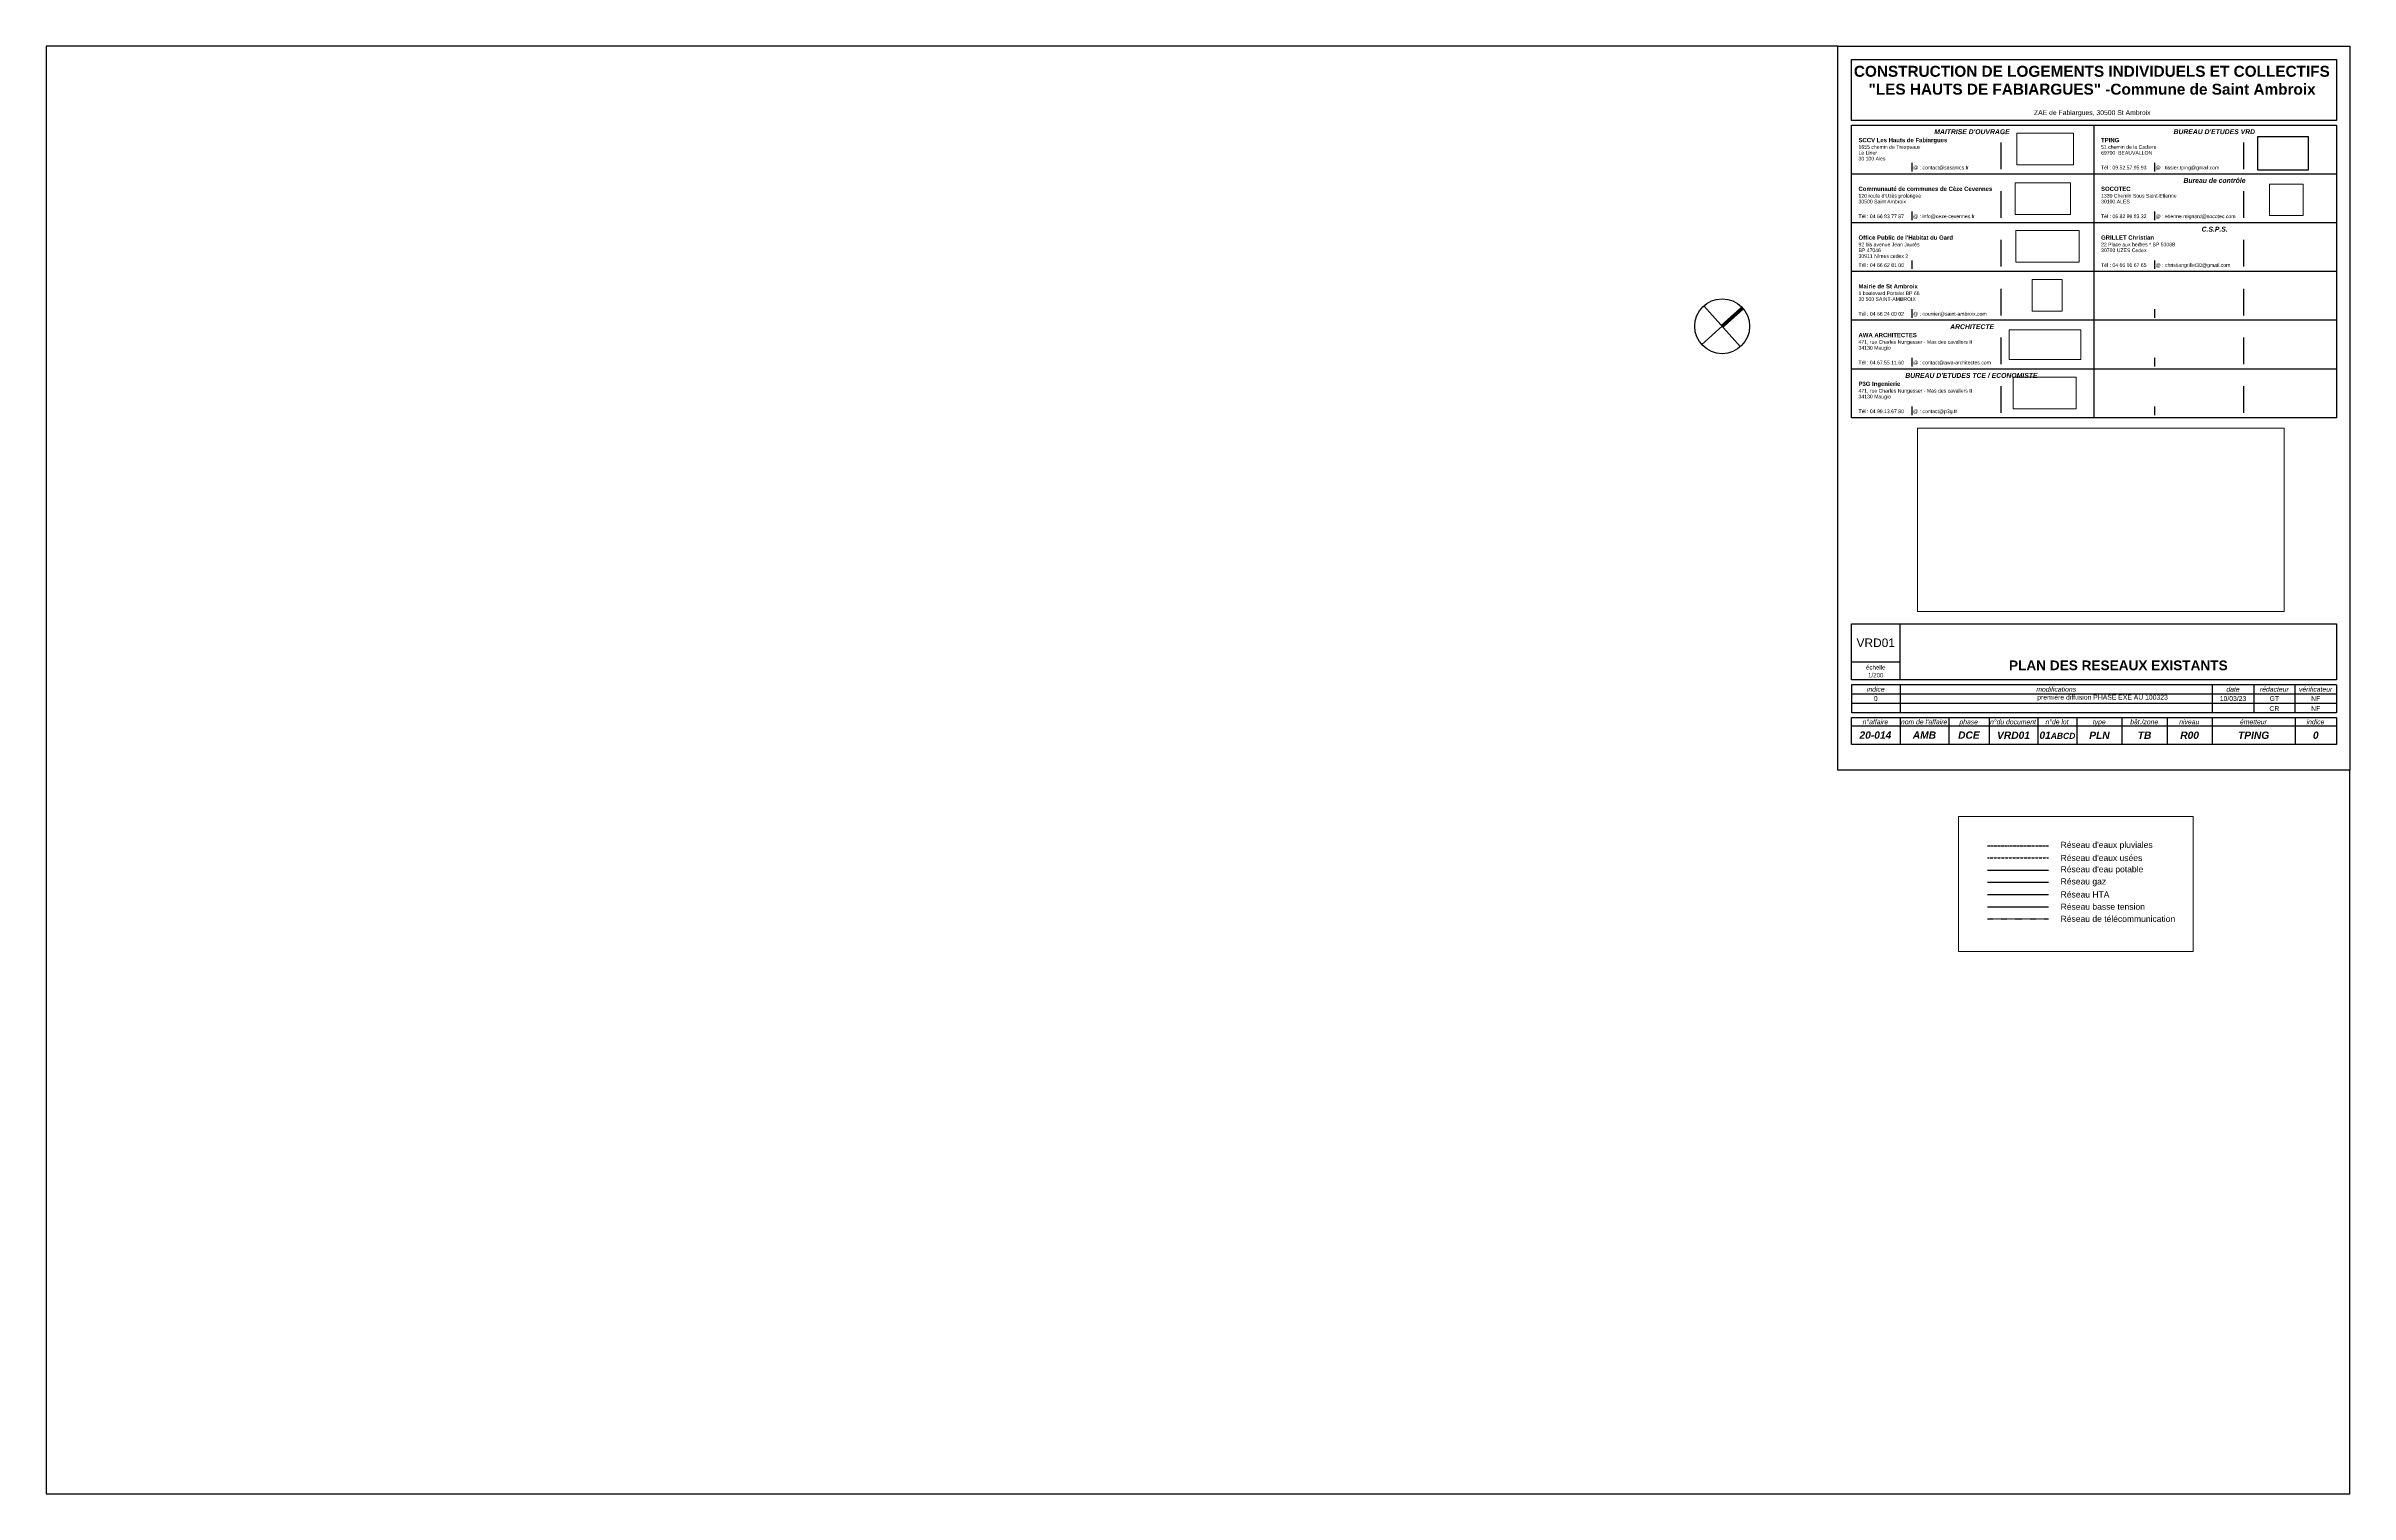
# Paper-space layout 'VRD01-EXI' of a CAD drawing. Header units: metres. Extents: x 210 to 1155, y 0 to 594.
# The model-space entities are those that its viewports show. They can reach past a viewport. Long polylines and large blocks are cut down to what shows.
import ezdxf

# ---------------------------------------------------------------- set-up
doc = ezdxf.new("R2010")
doc.units = ezdxf.units.M
for name, pattern in [('INTERROMPU', [0.75, 0.5, -0.25]), ('INTERROMPUX2', [1.5, 1, -0.5]), ('TIRETPTX2', [2, 1, -0.5, 0, -0.5])]:
    doc.linetypes.add(name, pattern=pattern)
for name, color, linetype in [('00-MEPP', 7, 'Continuous'), ('01-EXI-AEP-TXT', 94, 'Continuous'), ('01-EXI-BT-RES', 1, 'BT3X150'), ('01-EXI-BT-TXT', 1, 'Continuous'), ('01-EXI-EP-TXT', 5, 'Continuous'), ('01-EXI-EU-TXT', 26, 'Continuous'), ('01-EXI-GAZ-RES', 48, 'INTERROMPUX2'), ('01-EXI-GAZ-TXT', 48, 'Continuous'), ('01-EXI-TEL-RES', 202, 'TIRETPTX2'), ('01-EXI-TEL-TXT', 202, 'Continuous'), ('Textes', 7, 'Continuous')]:
    doc.layers.add(name, color=color, linetype=linetype)
doc.layers.add('01-EXI-HTA-RES', color=7, linetype='HTA3X150', true_color=0x9e0000)
doc.layers.add('01-EXI-HTA-TXT', color=7, linetype='Continuous', true_color=0x9e0000)
doc.styles.add('ARIAL', font='arial.ttf')
doc.styles.add('Arial_21', font='arial.ttf', dxfattribs={"height": 0.0018})
doc.styles.add('Arial_22', font='arial.ttf', dxfattribs={"height": 0.0035})
doc.styles.add('Arial_23', font='arial.ttf', dxfattribs={"height": 0.0015})
doc.styles.add('Arial_24', font='arial.ttf', dxfattribs={"height": 0.002})
doc.styles.add('Arial_B_5', font='arialbd.ttf', dxfattribs={"height": 0.0045})
doc.styles.add('Arial_B_6', font='arialbd.ttf', dxfattribs={"height": 0.00175})
doc.styles.add('Arial_B_7', font='arialbd.ttf', dxfattribs={"height": 0.004})
doc.styles.add('Arial_B_I', font='arialbi.ttf', dxfattribs={"height": 0.003})
doc.styles.add('Arial_B_I_1', font='arialbi.ttf', dxfattribs={"height": 0.002})
doc.styles.add('Arial_I_1', font='ariali.ttf', dxfattribs={"height": 0.002})
doc.styles.add('Century Gothic2', font='GOTHICB.TTF', dxfattribs={"height": 1.240921})
doc.styles.add('SIMPLEX', font='simplex.shx')
doc.linetypes.add('BT3X150', pattern='A,1.5,-0.05,[133,ltypeshp.shx,S=0.05,R=0,X=-0.05,Y=0],-0.05,1.5,-0.15,0.4,-0.15,0.4,-0.15', length=4.35)
doc.linetypes.add('HTA3X150', pattern='A,1.5,-0.075,["x",SIMPLEX,S=0.2,R=0,X=-0.05,Y=-0.075],-0.075,1.75,-0.15,0.4,-0.15,0.4,-0.15', length=4.65)
picture_1 = doc.add_image_def('image1.jpg', size_in_pixel=(467, 234))
picture_2 = doc.add_image_def('image2.jpg', size_in_pixel=(2499, 1249))
picture_3 = doc.add_image_def('image3.jpg', size_in_pixel=(2005, 833))
picture_4 = doc.add_image_def('image4.jpg', size_in_pixel=(231, 216))
picture_5 = doc.add_image_def('image5.jpg', size_in_pixel=(225, 129))
picture_6 = doc.add_image_def('image6.jpg', size_in_pixel=(189, 200))
picture_7 = doc.add_image_def('image7.jpg', size_in_pixel=(640, 320))
picture_8 = doc.add_image_def('image8.jpg', size_in_pixel=(620, 347))
picture_9 = doc.add_image_def('image9.png', size_in_pixel=(180, 120))

# ---------------------------------------------------------------- blocks, each defined once
blk = doc.blocks.new('MEP-CART')
for p, q in [((5.5, 266.5), (5.5, 291.5)), ((5.5, 291.5), (204.5, 291.5)), ((204.5, 291.5), (204.5, 266.5)), ((204.5, 266.5), (5.5, 266.5)), ((5.5, 144.5), (5.5, 264.5)), ((5.5, 264.5), (204.5, 264.5)), ((66.79, 257.44), (66.79, 246.5)), ((105, 264.5), (105, 144.5)), ((166.29, 257.44), (166.29, 246.5)), ((204.5, 264.5), (204.5, 144.5)), ((30.36, 249.09), (30.36, 245.57)), ((129.86, 249.09), (129.86, 245.57)), ((204.5, 244.5), (5.5, 244.5)), ((66.79, 237.44), (66.79, 226.5)), ((166.29, 237.44), (166.29, 226.5)), ((30.36, 229.09), (30.36, 225.57)), ((129.86, 229.09), (129.86, 225.57)), ((204.5, 224.5), (5.5, 224.5)), ((66.79, 217.44), (66.79, 206.5)), ((166.29, 217.44), (166.29, 206.5)), ((30.36, 209.09), (30.36, 205.57)), ((129.86, 209.09), (129.86, 205.57)), ((204.5, 204.5), (5.5, 204.5)), ((30.36, 189.09), (30.36, 185.57)), ((66.79, 197.44), (66.79, 186.5)), ((129.86, 189.09), (129.86, 185.57)), ((166.29, 197.44), (166.29, 186.5)), ((204.5, 184.5), (5.5, 184.5)), ((66.79, 177.44), (66.79, 166.5)), ((166.29, 177.44), (166.29, 166.5)), ((204.5, 164.5), (5.5, 164.5)), ((30.36, 169.09), (30.36, 165.57)), ((129.86, 169.09), (129.86, 165.57)), ((66.79, 157.44), (66.79, 146.5)), ((166.29, 157.44), (166.29, 146.5)), ((204.5, 144.5), (5.5, 144.5)), ((30.36, 149.09), (30.36, 145.57)), ((129.86, 149.09), (129.86, 145.57)), ((5.5, 37), (5.5, 60)), ((5.5, 60), (204.5, 60)), ((25.5, 37), (25.5, 60)), ((204.5, 60), (204.5, 37)), ((5.5, 44.35), (25.5, 44.35)), ((204.5, 37), (5.5, 37)), ((204.49, 35), (5.5, 35)), ((5.5, 35), (5.5, 23.5)), ((25.53, 31.17), (5.5, 31.17)), ((25.53, 35), (25.53, 31.17)), ((153.5, 31.17), (25.53, 31.17)), ((25.53, 31.17), (25.53, 27.33)), ((153.5, 35), (153.5, 31.17)), ((170.61, 31.17), (153.5, 31.17)), ((153.5, 31.17), (153.5, 27.33)), ((170.61, 35), (170.61, 31.17)), ((187.38, 31.17), (170.61, 31.17)), ((170.61, 31.17), (170.61, 27.33)), ((187.38, 35), (187.38, 31.17)), ((204.49, 31.17), (187.38, 31.17)), ((187.38, 31.17), (187.38, 27.33)), ((204.49, 35), (204.49, 23.5)), ((204.49, 27.33), (5.5, 27.33)), ((204.49, 23.5), (5.5, 23.5)), ((5.5, 21.5), (204.5, 21.5)), ((5.5, 10.5), (5.5, 21.5)), ((25.5, 21.5), (25.5, 10.5)), ((25.53, 27.33), (25.53, 23.5)), ((45.5, 21.5), (45.5, 10.5)), ((62, 21.5), (62, 10.5)), ((82, 21.5), (82, 10.5)), ((98, 21.5), (98, 10.5)), ((116.5, 21.5), (116.5, 10.5)), ((135, 21.5), (135, 10.5)), ((153.5, 27.33), (153.5, 23.5)), ((153.5, 21.5), (153.5, 10.5)), ((170.61, 27.33), (170.61, 23.5)), ((187.38, 27.33), (187.38, 23.5)), ((187.5, 21.5), (187.5, 10.5)), ((204.5, 21.5), (204.5, 10.5)), ((204.5, 18), (5.5, 18)), ((204.5, 10.5), (5.5, 10.5))]:
    blk.add_line(p, q)
blk.add_lwpolyline([(0, 297), (210, 297), (210, 0), (0, 0)], close=True)
for s, insert, char_height, width, attachment_point, style in [('CONSTRUCTION DE LOGEMENTS INDIVIDUELS ET COLLECTIFS', (6.53, 288.9), 4.5, 238.4219, 1, 'Arial_B_5'), ('"LES HAUTS DE FABIARGUES" -Commune de Saint Ambroix', (12.55, 281.56), 4.5, 223.8312, 1, 'Arial_B_5'), ('ZAE de Fabiargues, 30500 St Ambroix', (80.41, 270.7), 2, 59.3249, 1, 'Arial_24'), ('SCCV Les Hauts de Fabiargues', (8.43, 259.31), 1.75, 44.654, 1, 'Arial_B_6'), ('1655 chemin de Trespeaux', (8.43, 256.34), 1.5, 30.6245, 1, 'Arial_23'), ("MAITRISE D'OUVRAGE", (39.51, 262.87), 2, 37.9198, 1, 'Arial_B_I_1'), ('TPING', (107.93, 259.31), 1.75, 21.8059, 1, 'Arial_B_6'), ('51 chemin de la Cadiere', (107.93, 256.34), 1.5, 26.2152, 1, 'Arial_23'), ("BUREAU D'ETUDES VRD", (137.66, 262.87), 2, 41.2067, 1, 'Arial_B_I_1'), ('30 100 Ales', (8.43, 251.58), 1.5, 13.5485, 1, 'Arial_23'), ('Le Liner', (8.43, 253.96), 1.5, 9.2194, 1, 'Arial_23'), ('@ : contact@sasamcs.fr', (30.78, 247.9), 1.5, 27.8987, 1, 'Arial_23'), ('Tél : 09.52.57.95.93', (107.93, 247.9), 1.5, 22.9283, 1, 'Arial_23'), ('69700  BEAUVALLON', (107.93, 253.96), 1.5, 24.5316, 1, 'Arial_23'), ('@ : tissier.tping@gmail.com', (130.28, 247.9), 1.5, 30.0633, 1, 'Arial_23'), ('Communauté de communes de Cèze Cevennes', (8.43, 239.31), 1.75, 67.3417, 1, 'Arial_B_6'), ("120 route d'Uzès prolongée", (8.43, 236.34), 1.5, 30.865, 1, 'Arial_23'), ('SOCOTEC', (107.93, 239.31), 1.75, 14.8312, 1, 'Arial_B_6'), ('1330 Chemin Sous Saint-Etienne', (107.93, 236.34), 1.5, 37.7595, 1, 'Arial_23'), ('Bureau de contrôle', (141.73, 242.87), 2, 31.346, 1, 'Arial_B_I_1'), ('Tél : 04 66 83 77 87', (8.43, 227.9), 1.5, 22.9283, 1, 'Arial_23'), ('30500 Saint Ambroix', (8.43, 233.96), 1.5, 23.5696, 1, 'Arial_23'), ('@ : info@ceze-cevennes.fr', (30.78, 227.9), 1.5, 30.7046, 1, 'Arial_23'), ('Tél : 06 82 99 83 32', (107.93, 227.9), 1.5, 22.9283, 1, 'Arial_23'), ('30100 ALES', (107.93, 233.96), 1.5, 14.4304, 1, 'Arial_23'), ('@ : etienne.mignard@socotec.com', (130.28, 227.9), 1.5, 39.6034, 1, 'Arial_23'), ("Office Public de l'Habitat du Gard", (8.43, 219.31), 1.75, 47.2194, 1, 'Arial_B_6'), ('GRILLET Christian', (107.93, 219.31), 1.75, 26.4557, 1, 'Arial_B_6'), ('C.S.P.S.', (149.17, 222.87), 2, 13.308, 1, 'Arial_B_I_1'), ('Tél : 04 66 62 81 00', (8.43, 207.9), 1.5, 22.9283, 1, 'Arial_23'), ('30911 Nîmes cedex 2', (8.43, 211.58), 1.5, 24.692, 1, 'Arial_23'), ('92 bis avenue Jean Jaurès', (8.43, 216.34), 1.5, 30.2236, 1, 'Arial_23'), ('BP 47046', (8.43, 213.96), 1.5, 11.3038, 1, 'Arial_23'), ('Tél : 04 66 01 67 65', (107.93, 207.9), 1.5, 22.9283, 1, 'Arial_23'), ('30703 UZES Cedex', (107.93, 213.96), 1.5, 22.5274, 1, 'Arial_23'), ('22 Place aux herbes * BP 53088', (107.93, 216.34), 1.5, 36.6371, 1, 'Arial_23'), ('@ : christiangrillet30@gmail.com', (130.28, 207.9), 1.5, 37.2785, 1, 'Arial_23'), ('Mairie de St Ambroix', (8.43, 199.31), 1.75, 29.5823, 1, 'Arial_B_6'), ('30 500 SAINT-AMBROIX', (8.43, 193.96), 1.5, 28.7806, 1, 'Arial_23'), ('1 boulevard Portalet BP 66', (8.43, 196.34), 1.5, 30.1435, 1, 'Arial_23'), ('Tél : 04 66 24 00 02', (8.43, 187.9), 1.5, 22.9283, 1, 'Arial_23'), ('@ : courrier@saint-ambroix.com', (30.78, 187.9), 1.5, 36.557, 1, 'Arial_23'), ('ARCHITECTE', (46.03, 182.87), 2, 22.1266, 1, 'Arial_B_I_1'), ('471, rue Charles Nungesser - Mas des cavaliers II', (8.43, 176.34), 1.5, 56.519, 1, 'Arial_23'), ('AWA ARCHITECTES', (8.43, 179.31), 1.75, 29.1814, 1, 'Arial_B_6'), ('34130 Maugio', (8.43, 173.96), 1.5, 16.1941, 1, 'Arial_23'), ('Tél : 04.67.55.11.60', (8.43, 167.9), 1.5, 22.9283, 1, 'Arial_23'), ("BUREAU D'ETUDES TCE / ECONOMISTE", (27.61, 162.87), 2, 66.7806, 1, 'Arial_B_I_1'), ('@ : contact@awa-architectes.com', (30.78, 167.9), 1.5, 38.7215, 1, 'Arial_23'), ('471, rue Charles Nungesser - Mas des cavaliers II', (8.43, 156.34), 1.5, 56.519, 1, 'Arial_23'), ('34130 Maugio', (8.43, 153.96), 1.5, 16.1941, 1, 'Arial_23'), ('P3G Ingenierie', (8.43, 159.31), 1.75, 20.8439, 1, 'Arial_B_6'), ('Tél : 04.99.13.67.80', (8.43, 147.9), 1.5, 22.9283, 1, 'Arial_23'), ('@ : contact@p3g.fr', (30.78, 147.9), 1.5, 22.0464, 1, 'Arial_23'), ('échelle ', (15.5, 43.03), 1.8, 20.3629, 2, 'Arial_21'), ('n°affaire', (10.14, 20.75), 2, 12.9072, 1, 'Arial_I_1'), ("nom de l'affaire", (25.83, 20.75), 2, 23.4894, 1, 'Arial_I_1'), ('phase', (49.83, 20.75), 2, 9.4599, 1, 'Arial_I_1'), ('n°du document', (62.4, 20.75), 2, 23.2489, 1, 'Arial_I_1'), ('n°de lot', (85.11, 20.75), 2, 11.7848, 1, 'Arial_I_1'), ('type', (104.54, 20.75), 2, 6.5738, 1, 'Arial_I_1'), ('bât./zone', (119.87, 20.75), 2, 14.0295, 1, 'Arial_I_1'), ('niveau', (139.98, 20.75), 2, 10.2616, 1, 'Arial_I_1'), ('émetteur', (164.89, 20.75), 2, 13.5485, 1, 'Arial_I_1'), ('indice', (192.22, 20.75), 2, 9.1392, 1, 'Arial_I_1'), ('20-014', (8.83, 15.83), 3, 16.1139, 1, 'Arial_B_I'), ('AMB', (30.69, 15.83), 3, 11.7046, 1, 'Arial_B_I'), ('DCE', (49.28, 15.83), 3, 10.8228, 1, 'Arial_B_I'), ('01{\\H0.83333x;ABCD}', (90, 14.25), 3, 16, 5, 'Arial_B_I'), ('PLN', (107.25, 14.25), 3, 18.5, 5, 'Arial_B_I'), ('TB', (125.75, 14.25), 3, 18.5, 5, 'Arial_B_I'), ('R00', (144.25, 14.25), 3, 18.5, 5, 'Arial_B_I'), ('TPING', (170.5, 14.25), 3, 34, 5, 'Arial_B_I')]:
    blk.add_mtext(s, dxfattribs=dict(insert=insert, char_height=char_height, width=width, attachment_point=attachment_point, style=style))
at = {"char_height": 2, "attachment_point": 2, "line_spacing_factor": 0.941778}
for s, insert, width, style in [('indice', (15.51, 34.13), 8.7412, 'Arial_I_1'), ('0', (15.51, 30.32), 1.8609, 'Arial_24'), ('modifications', (89.52, 34.13), 19.5147, 'Arial_I_1'), ('première diffusion PHASE EXE AU 100323', (108.53, 30.86), 64.5558, 'Arial_24'), ('10/03/23', (162.06, 30.32), 16.7479, 'Arial_24'), ('date', (162.06, 34.13), 6.5131, 'Arial_I_1'), ('rédacteur', (179, 34.13), 14.1769, 'Arial_I_1'), ('GT', (179, 30.32), 12.7813, 'Arial_24'), ('vérificateur', (195.93, 34.13), 16.4051, 'Arial_I_1'), ('NF', (195.93, 30.32), 14.0545, 'Arial_24'), ('CR', (179, 26.21), 12.7813, 'Arial_24'), ('NF', (195.93, 26.21), 14.0545, 'Arial_24')]:
    blk.add_mtext(s, dxfattribs=dict(at, insert=insert, width=width, style=style))
at = {"color": 255, "lineweight": 0}
image = blk.add_image(picture_8, insert=(73.34, 248.33), size_in_units=(23.23, 13), dxfattribs=at)
image.dxf.flags = 7
image = blk.add_image(picture_9, insert=(172.18, 246.09), size_in_units=(20.66, 13.77))
image.dxf.flags = 7
image = blk.add_image(picture_5, insert=(72.68, 227.91), size_in_units=(22.67, 13), dxfattribs=at)
image.dxf.flags = 7
image = blk.add_image(picture_4, insert=(177, 227.46), size_in_units=(13.84, 12.94), dxfattribs=at)
image.dxf.flags = 7
image = blk.add_image(picture_7, insert=(72.98, 208.3), size_in_units=(26, 13), dxfattribs=at)
image.dxf.flags = 7
image = blk.add_image(picture_6, insert=(79.65, 188.28), size_in_units=(12.29, 13), dxfattribs=at)
image.dxf.flags = 7
image = blk.add_image(picture_3, insert=(70.25, 168.45), size_in_units=(29.33, 12.19), dxfattribs=at)
image.dxf.flags = 7
image = blk.add_image(picture_1, insert=(71.91, 148.2), size_in_units=(25.83, 12.94), dxfattribs=at)
image.dxf.flags = 7
image = blk.add_image(picture_2, insert=(32.62, 65.06), size_in_units=(150.43, 75.18), dxfattribs=at)
image.dxf.flags = 7

msp = doc.modelspace()

# ---------------------------------------------------------------- linework, layer by layer
at = {"layer": '01-EXI-AEP-TXT', "flags": 128}
msp.add_lwpolyline([(339.828, 857.796), (336.493, 854.071)], dxfattribs=at)
at = {"layer": '01-EXI-BT-RES', "flags": 128}
msp.add_lwpolyline([(337.593, 859.797), (334.258, 856.072)], dxfattribs=at)
at = {"layer": '01-EXI-EP-TXT', "linetype": 'INTERROMPUX2', "ltscale": 2, "flags": 128}
msp.add_lwpolyline([(341.318, 856.462), (337.983, 852.737)], dxfattribs=at)
at = {"layer": '01-EXI-EU-TXT', "linetype": 'INTERROMPU', "flags": 128}
msp.add_lwpolyline([(340.573, 857.129), (337.238, 853.404)], dxfattribs=at)
at = {"layer": '01-EXI-GAZ-RES', "flags": 128}
msp.add_lwpolyline([(339.083, 858.463), (335.748, 854.738)], dxfattribs=at)
at = {"layer": '01-EXI-HTA-RES', "flags": 128}
msp.add_lwpolyline([(338.338, 859.13), (335.003, 855.405)], dxfattribs=at)
at = {"layer": '01-EXI-TEL-RES', "flags": 128}
msp.add_lwpolyline([(336.848, 860.464), (333.513, 856.739)], dxfattribs=at)

# ---------------------------------------------------------------- texts
at = {"layer": '01-EXI-AEP-TXT', "lineweight": -3, "insert": (335.826, 853.326), "char_height": 0.5, "attachment_point": 4, "rotation": 228.16176, "style": 'ARIAL'}
msp.add_mtext_dynamic_manual_height_columns("Réseau d'eau potable", width=10.14609, gutter_width=2, heights=[0], dxfattribs=at)
at = {"layer": '01-EXI-BT-TXT', "lineweight": -3, "insert": (333.591, 855.327), "char_height": 0.5, "attachment_point": 4, "rotation": 228.16176, "style": 'ARIAL'}
msp.add_mtext_dynamic_manual_height_columns('Réseau basse tension', width=10.14609, gutter_width=2, heights=[0], dxfattribs=at)
at = {"layer": '01-EXI-EP-TXT', "lineweight": -3, "insert": (337.316, 851.992), "char_height": 0.5, "attachment_point": 4, "rotation": 228.16176, "style": 'ARIAL'}
msp.add_mtext_dynamic_manual_height_columns("Réseau d'eaux pluviales", width=10.14609, gutter_width=2, heights=[0], dxfattribs=at)
at = {"layer": '01-EXI-EU-TXT', "lineweight": -3, "insert": (336.571, 852.659), "char_height": 0.5, "attachment_point": 4, "rotation": 228.16176, "style": 'ARIAL'}
msp.add_mtext_dynamic_manual_height_columns("Réseau d'eaux usées", width=10.14609, gutter_width=2, heights=[0], dxfattribs=at)
at = {"layer": '01-EXI-GAZ-TXT', "lineweight": -3, "insert": (335.081, 853.993), "char_height": 0.5, "attachment_point": 4, "rotation": 228.16176, "style": 'ARIAL'}
msp.add_mtext_dynamic_manual_height_columns('Réseau gaz', width=10.14609, gutter_width=2, heights=[0], dxfattribs=at)
at = {"layer": '01-EXI-HTA-TXT', "lineweight": -3, "insert": (334.336, 854.66), "char_height": 0.5, "attachment_point": 4, "rotation": 228.16176, "style": 'ARIAL'}
msp.add_mtext_dynamic_manual_height_columns('Réseau HTA', width=10.14609, gutter_width=2, heights=[0], dxfattribs=at)
at = {"layer": '01-EXI-TEL-TXT', "lineweight": -3, "insert": (332.846, 855.994), "char_height": 0.5, "attachment_point": 4, "rotation": 228.16176, "style": 'ARIAL'}
msp.add_mtext_dynamic_manual_height_columns('Réseau de télécommunication', width=10.14609, gutter_width=2, heights=[0], dxfattribs=at)
at = {"layer": 'Textes', "color": 0, "linetype": 'ByBlock', "lineweight": -2, "extrusion": (0.011866, 0.012797, 0.999848), "insert": (344.643, 844.093, -0.347), "char_height": 0.25495, "attachment_point": 7, "text_direction": (-0.666926, -0.744919, 0.01745), "line_spacing_factor": 0.860651, "style": 'Century Gothic2'}
msp.add_mtext('ESPACES EXTERIEURS COMMUNS\\PJARDINS PARTAGES, ESPACES PUBLICS DE PROXIMITES\\P \\P \\PENROBES  NOIR IMPERMEABLE/ POMPIERS\\P \\P \\P \\PESPACES VERTS PRIVATISES\\P \\P \\PPLACES DE STATIONNEMENT ECO VEGETALISEES\\PP  PLACES PRIVATISEES\\P \\P \\P \\PCHEMINEMENT DOUX / POMPIER\\P \\P \\PCLOTURE H= 1.40m à MAILLES 15X15cm\\P ', dxfattribs=at)

psp = doc.layouts.new('VRD01-EXI')

# ---------------------------------------------------------------- linework, layer by layer
at = {"layer": '00-MEPP', "flags": 128}
psp.add_lwpolyline([(1155, 0), (1155, 297), (945, 297), (945, 594), (210, 594), (210, 0)], close=True, dxfattribs=at)
at = {"layer": '00-MEPP', "color": 250, "flags": 128}
for points in [[(905.01, 470.67), (890, 487.43)], [(889.12, 471.55), (897.51, 479.05)]]:
    psp.add_lwpolyline(points, dxfattribs=at)
at = {"layer": '00-MEPP', "color": 250, "const_width": 1.5, "flags": 128}
psp.add_lwpolyline([(897.51, 479.05), (905.89, 486.55)], dxfattribs=at)
at = {"layer": '00-MEPP', "color": 250}
psp.add_circle((897.51, 479.05), 11.25, dxfattribs=at)

# ---------------------------------------------------------------- block references
at = {"layer": '00-MEPP'}
psp.add_blockref('MEP-CART', (945, 297), dxfattribs=at)

# ---------------------------------------------------------------- texts
for s, insert, char_height, width, attachment_point, style in [('VRD01', (960.5, 349.18), 3.5, 20, 5, 'Arial_22'), ('PLAN DES RESEAUX EXISTANTS', (1060, 341.93), 4, 142.9463, 2, 'Arial_B_7'), ('\\A1;1/200', (960.5, 336.8), 1.8, 16.7045, 2, 'Arial_21'), ('VRD01', (1017, 311.25), 3, 20, 5, 'Arial_B_I'), ('0', (1141, 311.25), 3, 17, 5, 'Arial_B_I')]:
    psp.add_mtext(s, dxfattribs=dict(at, insert=insert, char_height=char_height, width=width, attachment_point=attachment_point, style=style))

# ---------------------------------------------------------------- viewports
at = {"layer": '00-MEPP', "view_twist_angle": 131.83824}
vp = psp.add_viewport(center=(682.5, 297), size=(945, 594), view_center_point=(-884.032, -108.986), view_height=118.8, dxfattribs=at)
vp.dxf.flags = 0x10000  # cut along an outline
vp.dxf.clipping_boundary_handle = psp.add_lwpolyline([(1155, 0), (1155, 297), (945, 297), (945, 594), (210, 594), (210, 0)], format="xyb", close=True, dxfattribs={"invisible": 1}).dxf.handle
at = {"layer": '00-MEPP', "color": 255, "lineweight": 0, "view_twist_angle": 131.83824}
psp.add_viewport(center=(1042.58, 250.21), size=(96.35, 55.2975), view_center_point=(-858.515, -320.134), view_height=11.05949, status=3, dxfattribs=at)

doc.saveas('drawing.dxf')
